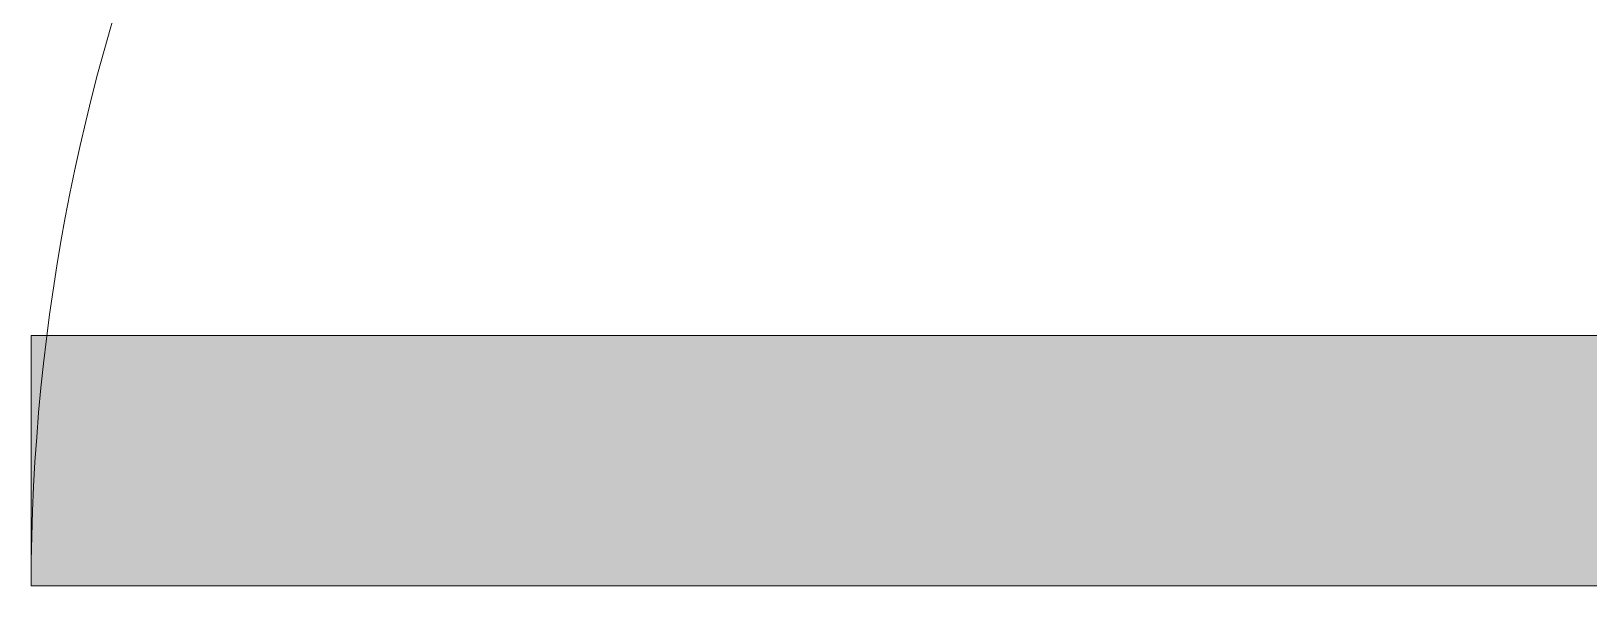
# Model space of a CAD drawing. Header units: millimetres. Extents: x 35861 to 236814, y -8553 to 29000.
# Drawn here: x 143426.5 to 143737.6, y 12175 to 12285.8 of the extents above; entities that cross this region are included whole.
import ezdxf

# ---------------------------------------------------------------- set-up
doc = ezdxf.new("R2010")
doc.units = ezdxf.units.MM
doc.layers.add('A-DOOR-1', color=7, linetype='Continuous', lineweight=5, true_color=0xaaaaaa)
doc.layers.add('A-DOOR-2', color=7, linetype='Continuous', lineweight=5, true_color=0xe2e2e2)

# ---------------------------------------------------------------- blocks, each defined once
blk = doc.blocks.new('110_Дверь_СКБ_2Ст - Д-2 1450x2100h_Лестничная клетка EIS60-31891763-1_6_2_птичка')
at = {"layer": 'A-DOOR-2'}
blk.add_hatch(color=256, dxfattribs=at).paths.add_polyline_path([(-637.5, 110), (-587.5, 110), (-587.5, 510), (-637.5, 510), (-637.5, 130)])
at = {"layer": 'A-DOOR-1'}
for p, q in [((-637.5, 510), (-637.5, 110)), ((-587.5, 510), (-637.5, 510)), ((-587.5, 110), (-587.5, 510))]:
    blk.add_line(p, q, dxfattribs=at)
blk.add_arc((-637.5, 110), 400, 360, 90, dxfattribs=at)

msp = doc.modelspace()

# ---------------------------------------------------------------- block references
at = {"layer": 'A-DOOR-1', "rotation": 89.99999999999991}
msp.add_blockref('110_Дверь_СКБ_2Ст - Д-2 1450x2100h_Лестничная клетка EIS60-31891763-1_6_2_птичка', (143936.49, 12812.5), dxfattribs=at)

doc.saveas('drawing.dxf')
